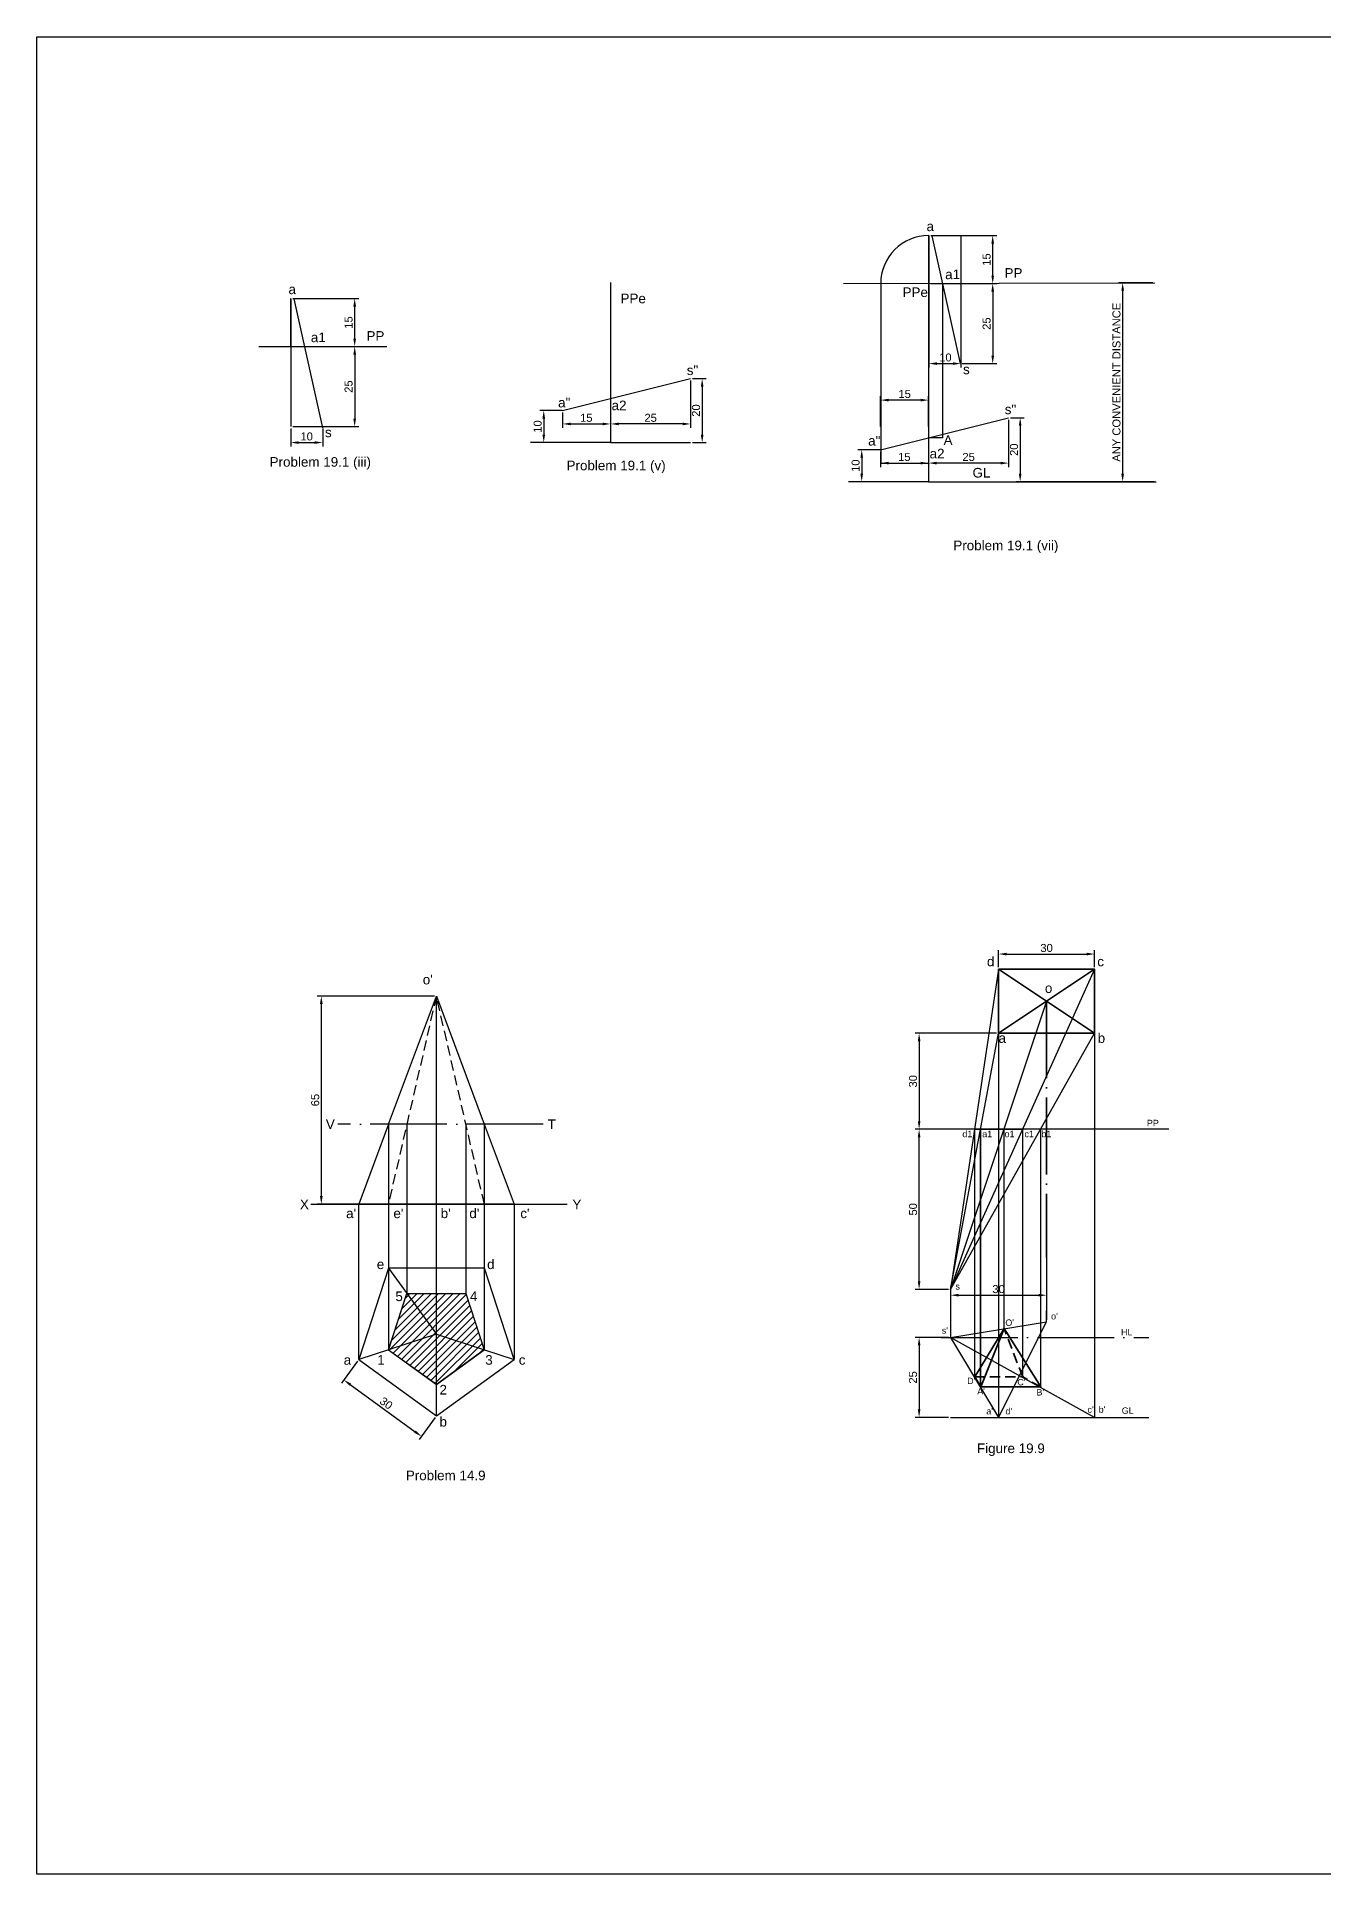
# Model space of a CAD drawing. Header units: millimetres. Extents: x 20 to 831, y 10 to 584.
# Drawn here: x 20 to 422, y 10 to 584 of the extents above; entities that cross this region are included whole.
import ezdxf

# ---------------------------------------------------------------- set-up
doc = ezdxf.new("R2010")
doc.units = ezdxf.units.MM
doc.linetypes.add('ACAD_ISO04W100', pattern=[30, 24, -3, 0, -3])
doc.linetypes.add('HIDDEN2', pattern=[4.7625, 3.175, -1.5875])
doc.styles.get("Standard").update_dxf_attribs({"font": 'arial.ttf'})
doc.dimstyles.new('ISO-25', dxfattribs={"dimtxt": 2.5, "dimasz": 2.5, "dimexe": 1.25, "dimexo": 0.625, "dimtad": 1, "dimtxsty": 'Standard', "dimcen": 2.5, "dimadec": 0, "dimazin": 0, "dimtfac": 1, "dimtmove": 0, "dimatfit": 3, "dimfxl": 1, "dimarcsym": 0})

# ---------------------------------------------------------------- blocks, each defined once
blk = doc.blocks.new('*D1')
at = {"color": 0, "lineweight": -2, "transparency": 16777216}
for p, q in [((99.37, 461.6), (99.37, 455.98)), ((109.37, 461.6), (109.37, 455.98)), ((101.87, 457.23), (106.87, 457.23))]:
    blk.add_line(p, q, dxfattribs=at)
at = {"color": 0, "transparency": 16777216}
for points in [[(101.87, 457.64), (101.87, 456.81), (99.37, 457.23)], [(106.87, 457.64), (106.87, 456.81), (109.37, 457.23)]]:
    blk.add_solid(points, dxfattribs=at)
at = {"layer": 'Defpoints', "color": 0, "transparency": 16777216}
for p in [(99.37, 462.23), (109.37, 462.23), (109.37, 457.23)]:
    blk.add_point(p, dxfattribs=at)
at = {"color": 0, "transparency": 16777216, "insert": (104.37, 459.13), "char_height": 2.5, "attachment_point": 5}
blk.add_mtext('10', dxfattribs=at)
blk = doc.blocks.new('*D2')
at = {"color": 0, "lineweight": -2, "transparency": 16777216}
for p, q in [((99.99, 502.23), (120.62, 502.23)), ((119.37, 489.73), (119.37, 499.73)), ((99.99, 487.23), (120.62, 487.23))]:
    blk.add_line(p, q, dxfattribs=at)
at = {"color": 0, "transparency": 16777216}
for points in [[(118.95, 499.73), (119.79, 499.73), (119.37, 502.23)], [(118.95, 489.73), (119.79, 489.73), (119.37, 487.23)]]:
    blk.add_solid(points, dxfattribs=at)
at = {"layer": 'Defpoints', "color": 0, "transparency": 16777216}
for p in [(99.37, 502.23), (119.37, 502.23), (99.37, 487.23)]:
    blk.add_point(p, dxfattribs=at)
at = {"color": 0, "transparency": 16777216, "insert": (117.47, 494.73), "char_height": 2.5, "attachment_point": 5, "rotation": 90}
blk.add_mtext('15', dxfattribs=at)
blk = doc.blocks.new('*D3')
at = {"color": 0, "lineweight": -2, "transparency": 16777216}
for p, q in [((99.99, 487.23), (120.62, 487.23)), ((119.37, 484.73), (119.37, 464.73)), ((99.99, 462.23), (120.62, 462.23))]:
    blk.add_line(p, q, dxfattribs=at)
at = {"color": 0, "transparency": 16777216}
for points in [[(118.95, 484.73), (119.79, 484.73), (119.37, 487.23)], [(118.95, 464.73), (119.79, 464.73), (119.37, 462.23)]]:
    blk.add_solid(points, dxfattribs=at)
at = {"layer": 'Defpoints', "color": 0, "transparency": 16777216}
for p in [(99.37, 487.23), (99.37, 462.23), (119.37, 462.23)]:
    blk.add_point(p, dxfattribs=at)
at = {"color": 0, "transparency": 16777216, "insert": (117.47, 474.73), "char_height": 2.5, "attachment_point": 5, "rotation": 90}
blk.add_mtext('25', dxfattribs=at)
blk = doc.blocks.new('*D4')
at = {"color": 0, "lineweight": -2, "transparency": 16777216}
for p, q in [((224.99, 477.23), (229.22, 477.23)), ((227.97, 474.73), (227.97, 459.73)), ((224.99, 457.23), (229.22, 457.23))]:
    blk.add_line(p, q, dxfattribs=at)
at = {"color": 0, "transparency": 16777216}
for points in [[(227.56, 474.73), (228.39, 474.73), (227.97, 477.23)], [(227.56, 459.73), (228.39, 459.73), (227.97, 457.23)]]:
    blk.add_solid(points, dxfattribs=at)
at = {"layer": 'Defpoints', "color": 0, "transparency": 16777216}
for p in [(224.37, 477.23), (224.37, 457.23), (227.97, 457.23)]:
    blk.add_point(p, dxfattribs=at)
at = {"color": 0, "transparency": 16777216, "insert": (226.07, 467.23), "char_height": 2.5, "attachment_point": 5, "rotation": 90}
blk.add_mtext('20', dxfattribs=at)
blk = doc.blocks.new('*D5')
at = {"color": 0, "lineweight": -2, "transparency": 16777216}
for p, q in [((184.25, 467.24), (177.21, 467.24)), ((178.46, 464.74), (178.46, 459.74)), ((184.25, 457.24), (177.21, 457.24))]:
    blk.add_line(p, q, dxfattribs=at)
at = {"color": 0, "transparency": 16777216}
for points in [[(178.04, 464.74), (178.88, 464.74), (178.46, 467.24)], [(178.04, 459.74), (178.88, 459.74), (178.46, 457.24)]]:
    blk.add_solid(points, dxfattribs=at)
at = {"layer": 'Defpoints', "color": 0, "transparency": 16777216}
for p in [(184.87, 467.24), (178.46, 457.24), (184.87, 457.24)]:
    blk.add_point(p, dxfattribs=at)
at = {"color": 0, "transparency": 16777216, "insert": (176.56, 462.24), "char_height": 2.5, "attachment_point": 5, "rotation": 90}
blk.add_mtext('10', dxfattribs=at)
blk = doc.blocks.new('*D6')
at = {"color": 0, "lineweight": -2, "transparency": 16777216}
for p, q in [((184.37, 466.6), (184.37, 461.8)), ((199.37, 466.6), (199.37, 461.8)), ((186.87, 463.05), (196.87, 463.05))]:
    blk.add_line(p, q, dxfattribs=at)
at = {"color": 0, "transparency": 16777216}
for points in [[(186.87, 463.47), (186.87, 462.63), (184.37, 463.05)], [(196.87, 463.47), (196.87, 462.63), (199.37, 463.05)]]:
    blk.add_solid(points, dxfattribs=at)
at = {"layer": 'Defpoints', "color": 0, "transparency": 16777216}
for p in [(184.37, 467.23), (199.37, 467.23), (199.37, 463.05)]:
    blk.add_point(p, dxfattribs=at)
at = {"color": 0, "transparency": 16777216, "insert": (191.76, 464.95), "char_height": 2.5, "attachment_point": 5}
blk.add_mtext('15', dxfattribs=at)
blk = doc.blocks.new('*D7')
at = {"color": 0, "lineweight": -2, "transparency": 16777216}
for p, q in [((199.37, 476.6), (199.37, 461.8)), ((224.37, 476.6), (224.37, 461.8)), ((221.87, 463.05), (201.87, 463.05))]:
    blk.add_line(p, q, dxfattribs=at)
at = {"color": 0, "transparency": 16777216}
for points in [[(201.87, 463.47), (201.87, 462.63), (199.37, 463.05)], [(221.87, 463.47), (221.87, 462.63), (224.37, 463.05)]]:
    blk.add_solid(points, dxfattribs=at)
at = {"layer": 'Defpoints', "color": 0, "transparency": 16777216}
for p in [(199.37, 477.23), (224.37, 477.23), (199.37, 463.05)]:
    blk.add_point(p, dxfattribs=at)
at = {"color": 0, "transparency": 16777216, "insert": (211.87, 464.95), "char_height": 2.5, "attachment_point": 5}
blk.add_mtext('25', dxfattribs=at)
blk = doc.blocks.new('*D12')
at = {"color": 0, "lineweight": -2, "transparency": 16777216}
for p, q in [((298.84, 521.95), (298.84, 480.65)), ((308.84, 521.95), (308.84, 480.65)), ((301.34, 481.9), (306.34, 481.9))]:
    blk.add_line(p, q, dxfattribs=at)
at = {"color": 0, "transparency": 16777216}
for points in [[(301.34, 482.32), (301.34, 481.49), (298.84, 481.9)], [(306.34, 482.32), (306.34, 481.49), (308.84, 481.9)]]:
    blk.add_solid(points, dxfattribs=at)
at = {"layer": 'Defpoints', "color": 0, "transparency": 16777216}
for p in [(298.84, 522.58), (308.84, 522.58), (308.84, 481.9)]:
    blk.add_point(p, dxfattribs=at)
at = {"color": 0, "transparency": 16777216, "insert": (303.99, 483.81), "char_height": 2.5, "attachment_point": 5}
blk.add_mtext('10', dxfattribs=at)
blk = doc.blocks.new('*D13')
at = {"color": 0, "lineweight": -2, "transparency": 16777216}
for p, q in [((299.41, 521.9), (320.03, 521.9)), ((318.78, 509.4), (318.78, 519.4)), ((299.41, 506.9), (320.03, 506.9))]:
    blk.add_line(p, q, dxfattribs=at)
at = {"color": 0, "transparency": 16777216}
for points in [[(318.36, 519.4), (319.2, 519.4), (318.78, 521.9)], [(318.36, 509.4), (319.2, 509.4), (318.78, 506.9)]]:
    blk.add_solid(points, dxfattribs=at)
at = {"layer": 'Defpoints', "color": 0, "transparency": 16777216}
for p in [(298.78, 521.9), (318.78, 521.9), (298.78, 506.9)]:
    blk.add_point(p, dxfattribs=at)
at = {"color": 0, "transparency": 16777216, "insert": (316.88, 514.4), "char_height": 2.5, "attachment_point": 5, "rotation": 90}
blk.add_mtext('15', dxfattribs=at)
blk = doc.blocks.new('*D14')
at = {"color": 0, "lineweight": -2, "transparency": 16777216}
for p, q in [((299.41, 506.9), (320.03, 506.9)), ((318.78, 504.4), (318.78, 484.4)), ((309.26, 481.9), (320.03, 481.9))]:
    blk.add_line(p, q, dxfattribs=at)
at = {"color": 0, "transparency": 16777216}
for points in [[(318.36, 504.4), (319.2, 504.4), (318.78, 506.9)], [(318.36, 484.4), (319.2, 484.4), (318.78, 481.9)]]:
    blk.add_solid(points, dxfattribs=at)
at = {"layer": 'Defpoints', "color": 0, "transparency": 16777216}
for p in [(298.78, 506.9), (308.63, 481.9), (318.78, 481.9)]:
    blk.add_point(p, dxfattribs=at)
at = {"color": 0, "transparency": 16777216, "insert": (316.88, 494.4), "char_height": 2.5, "attachment_point": 5, "rotation": 90}
blk.add_mtext('25', dxfattribs=at)
blk = doc.blocks.new('*D16')
at = {"color": 0, "lineweight": -2, "transparency": 16777216}
for p, q in [((324.38, 465), (328.61, 465)), ((327.36, 462.5), (327.36, 447.5)), ((369.2, 445), (326.11, 445))]:
    blk.add_line(p, q, dxfattribs=at)
at = {"color": 0, "transparency": 16777216}
for points in [[(326.94, 462.5), (327.77, 462.5), (327.36, 465)], [(326.94, 447.5), (327.77, 447.5), (327.36, 445)]]:
    blk.add_solid(points, dxfattribs=at)
at = {"layer": 'Defpoints', "color": 0, "transparency": 16777216}
for p in [(323.75, 465), (327.36, 445), (369.83, 445)]:
    blk.add_point(p, dxfattribs=at)
at = {"color": 0, "transparency": 16777216, "insert": (325.45, 455), "char_height": 2.5, "attachment_point": 5, "rotation": 90}
blk.add_mtext('20', dxfattribs=at)
blk = doc.blocks.new('*D15')
at = {"color": 0, "lineweight": -2, "transparency": 16777216}
for p, q in [((283.63, 455.01), (276.59, 455.01)), ((277.84, 452.51), (277.84, 447.51)), ((283.63, 445.01), (276.59, 445.01))]:
    blk.add_line(p, q, dxfattribs=at)
at = {"color": 0, "transparency": 16777216}
for points in [[(277.43, 452.51), (278.26, 452.51), (277.84, 455.01)], [(277.43, 447.51), (278.26, 447.51), (277.84, 445.01)]]:
    blk.add_solid(points, dxfattribs=at)
at = {"layer": 'Defpoints', "color": 0, "transparency": 16777216}
for p in [(284.26, 455.01), (277.84, 445.01), (284.26, 445.01)]:
    blk.add_point(p, dxfattribs=at)
at = {"color": 0, "transparency": 16777216, "insert": (275.94, 450.01), "char_height": 2.5, "attachment_point": 5, "rotation": 90}
blk.add_mtext('10', dxfattribs=at)
blk = doc.blocks.new('*D17')
at = {"color": 0, "lineweight": -2, "transparency": 16777216}
for p, q in [((283.75, 454.37), (283.75, 449.57)), ((298.75, 454.37), (298.75, 449.57)), ((286.25, 450.82), (296.25, 450.82))]:
    blk.add_line(p, q, dxfattribs=at)
at = {"color": 0, "transparency": 16777216}
for points in [[(286.25, 451.23), (286.25, 450.4), (283.75, 450.82)], [(296.25, 451.23), (296.25, 450.4), (298.75, 450.82)]]:
    blk.add_solid(points, dxfattribs=at)
at = {"layer": 'Defpoints', "color": 0, "transparency": 16777216}
for p in [(283.75, 455), (298.75, 455), (298.75, 450.82)]:
    blk.add_point(p, dxfattribs=at)
at = {"color": 0, "transparency": 16777216, "insert": (291.15, 452.72), "char_height": 2.5, "attachment_point": 5}
blk.add_mtext('15', dxfattribs=at)
blk = doc.blocks.new('*D18')
at = {"color": 0, "lineweight": -2, "transparency": 16777216}
for p, q in [((298.75, 464.37), (298.75, 449.57)), ((323.75, 464.37), (323.75, 449.57)), ((321.25, 450.82), (301.25, 450.82))]:
    blk.add_line(p, q, dxfattribs=at)
at = {"color": 0, "transparency": 16777216}
for points in [[(301.25, 451.23), (301.25, 450.4), (298.75, 450.82)], [(321.25, 451.23), (321.25, 450.4), (323.75, 450.82)]]:
    blk.add_solid(points, dxfattribs=at)
at = {"layer": 'Defpoints', "color": 0, "transparency": 16777216}
for p in [(298.75, 465), (323.75, 465), (298.75, 450.82)]:
    blk.add_point(p, dxfattribs=at)
at = {"color": 0, "transparency": 16777216, "insert": (311.25, 452.72), "char_height": 2.5, "attachment_point": 5}
blk.add_mtext('25', dxfattribs=at)
blk = doc.blocks.new('*D19')
at = {"color": 0, "lineweight": -2, "transparency": 16777216}
for p, q in [((368.82, 507.15), (358.14, 507.15)), ((359.39, 504.65), (359.39, 447.5)), ((369.2, 445), (358.14, 445))]:
    blk.add_line(p, q, dxfattribs=at)
at = {"color": 0, "transparency": 16777216}
for points in [[(358.97, 504.65), (359.81, 504.65), (359.39, 507.15)], [(358.97, 447.5), (359.81, 447.5), (359.39, 445)]]:
    blk.add_solid(points, dxfattribs=at)
at = {"layer": 'Defpoints', "color": 0, "transparency": 16777216}
for p in [(369.45, 507.15), (359.39, 445), (369.83, 445)]:
    blk.add_point(p, dxfattribs=at)
at = {"color": 0, "transparency": 16777216, "insert": (357.47, 476.07), "char_height": 2.5, "attachment_point": 5, "rotation": 90}
blk.add_mtext('ANY CONVENIENT DISTANCE', dxfattribs=at)
blk = doc.blocks.new('*D20')
at = {"color": 0, "lineweight": -2, "transparency": 16777216}
for p, q in [((283.75, 462.26), (283.75, 471.75)), ((298.75, 462.26), (298.75, 471.75)), ((296.25, 470.5), (286.25, 470.5))]:
    blk.add_line(p, q, dxfattribs=at)
at = {"color": 0, "transparency": 16777216}
for points in [[(286.25, 470.91), (286.25, 470.08), (283.75, 470.5)], [(296.25, 470.91), (296.25, 470.08), (298.75, 470.5)]]:
    blk.add_solid(points, dxfattribs=at)
at = {"layer": 'Defpoints', "color": 0, "transparency": 16777216}
for p in [(283.75, 470.5), (283.75, 461.63), (298.75, 461.63)]:
    blk.add_point(p, dxfattribs=at)
at = {"color": 0, "transparency": 16777216, "insert": (291.25, 472.4), "char_height": 2.5, "attachment_point": 5}
blk.add_mtext('15', dxfattribs=at)
blk = doc.blocks.new('*D34')
at = {"color": 0, "lineweight": -2, "transparency": 16777216}
for p, q in [((320.61, 293.33), (320.61, 298.7)), ((350.61, 293.33), (350.61, 298.7)), ((323.11, 297.45), (348.11, 297.45))]:
    blk.add_line(p, q, dxfattribs=at)
at = {"color": 0, "transparency": 16777216}
for points in [[(323.11, 297.87), (323.11, 297.03), (320.61, 297.45)], [(348.11, 297.87), (348.11, 297.03), (350.61, 297.45)]]:
    blk.add_solid(points, dxfattribs=at)
at = {"layer": 'Defpoints', "color": 0, "transparency": 16777216}
for p in [(350.61, 297.45), (320.61, 292.71), (350.61, 292.71)]:
    blk.add_point(p, dxfattribs=at)
at = {"color": 0, "transparency": 16777216, "insert": (335.61, 299.35), "char_height": 2.5, "attachment_point": 5}
blk.add_mtext('30', dxfattribs=at)
blk = doc.blocks.new('*D35')
at = {"color": 0, "lineweight": -2, "transparency": 16777216}
for p, q in [((319.98, 272.71), (294.53, 272.71)), ((295.78, 270.21), (295.78, 245.21)), ((319.98, 242.71), (294.53, 242.71))]:
    blk.add_line(p, q, dxfattribs=at)
at = {"color": 0, "transparency": 16777216}
for points in [[(295.37, 270.21), (296.2, 270.21), (295.78, 272.71)], [(295.37, 245.21), (296.2, 245.21), (295.78, 242.71)]]:
    blk.add_solid(points, dxfattribs=at)
at = {"layer": 'Defpoints', "color": 0, "transparency": 16777216}
for p in [(320.61, 272.71), (295.78, 242.71), (320.61, 242.71)]:
    blk.add_point(p, dxfattribs=at)
at = {"color": 0, "transparency": 16777216, "insert": (293.88, 257.71), "char_height": 2.5, "attachment_point": 5, "rotation": 90}
blk.add_mtext('30', dxfattribs=at)
blk = doc.blocks.new('*D36')
at = {"color": 0, "lineweight": -2, "transparency": 16777216}
for p, q in [((304.98, 242.71), (294.53, 242.71)), ((295.78, 195.21), (295.78, 240.21)), ((304.98, 192.71), (294.53, 192.71))]:
    blk.add_line(p, q, dxfattribs=at)
at = {"color": 0, "transparency": 16777216}
for points in [[(295.37, 240.21), (296.2, 240.21), (295.78, 242.71)], [(295.37, 195.21), (296.2, 195.21), (295.78, 192.71)]]:
    blk.add_solid(points, dxfattribs=at)
at = {"layer": 'Defpoints', "color": 0, "transparency": 16777216}
for p in [(295.78, 242.71), (305.61, 242.71), (305.61, 192.71)]:
    blk.add_point(p, dxfattribs=at)
at = {"color": 0, "transparency": 16777216, "insert": (293.88, 217.71), "char_height": 2.5, "attachment_point": 5, "rotation": 90}
blk.add_mtext('50', dxfattribs=at)
blk = doc.blocks.new('*D37')
at = {"color": 0, "lineweight": -2, "transparency": 16777216}
for p, q in [((304.98, 177.71), (294.53, 177.71)), ((295.78, 175.21), (295.78, 155.21)), ((304.98, 152.71), (294.53, 152.71))]:
    blk.add_line(p, q, dxfattribs=at)
at = {"color": 0, "transparency": 16777216}
for points in [[(295.36, 175.21), (296.19, 175.21), (295.78, 177.71)], [(295.36, 155.21), (296.19, 155.21), (295.78, 152.71)]]:
    blk.add_solid(points, dxfattribs=at)
at = {"layer": 'Defpoints', "color": 0, "transparency": 16777216}
for p in [(305.61, 177.71), (295.78, 152.71), (305.61, 152.71)]:
    blk.add_point(p, dxfattribs=at)
at = {"color": 0, "transparency": 16777216, "insert": (293.87, 165.21), "char_height": 2.5, "attachment_point": 5, "rotation": 90}
blk.add_mtext('25', dxfattribs=at)
blk = doc.blocks.new('*D38')
at = {"color": 0, "lineweight": -2, "transparency": 16777216}
for p, q in [((305.61, 192.08), (305.61, 189.63)), ((308.11, 190.88), (333.11, 190.88)), ((335.61, 192.08), (335.61, 189.63))]:
    blk.add_line(p, q, dxfattribs=at)
at = {"color": 0, "transparency": 16777216}
for points in [[(308.11, 191.3), (308.11, 190.46), (305.61, 190.88)], [(333.11, 191.3), (333.11, 190.46), (335.61, 190.88)]]:
    blk.add_solid(points, dxfattribs=at)
at = {"layer": 'Defpoints', "color": 0, "transparency": 16777216}
for p in [(305.61, 192.71), (335.61, 192.71), (335.61, 190.88)]:
    blk.add_point(p, dxfattribs=at)
at = {"color": 0, "transparency": 16777216, "insert": (320.61, 192.78), "char_height": 2.5, "attachment_point": 5}
blk.add_mtext('30', dxfattribs=at)
blk = doc.blocks.new('*D39')
at = {"color": 0, "lineweight": -2, "transparency": 16777216}
for p, q in [((144.28, 284.34), (107.69, 284.34)), ((108.94, 281.84), (108.94, 221.84)), ((144.28, 219.34), (107.69, 219.34))]:
    blk.add_line(p, q, dxfattribs=at)
at = {"color": 0, "transparency": 16777216}
for points in [[(108.52, 281.84), (109.36, 281.84), (108.94, 284.34)], [(108.52, 221.84), (109.36, 221.84), (108.94, 219.34)]]:
    blk.add_solid(points, dxfattribs=at)
at = {"layer": 'Defpoints', "color": 0, "transparency": 16777216}
for p in [(144.9, 284.34), (108.94, 219.34), (144.9, 219.34)]:
    blk.add_point(p, dxfattribs=at)
at = {"color": 0, "transparency": 16777216, "insert": (107.04, 251.84), "char_height": 2.5, "attachment_point": 5, "rotation": 90}
blk.add_mtext('65', dxfattribs=at)
blk = doc.blocks.new('*D40')
at = {"color": 0, "lineweight": -2, "transparency": 16777216}
for p, q in [((120.27, 170.31), (115.24, 163.4)), ((118, 162.94), (138.23, 148.24)), ((144.54, 152.67), (139.52, 145.76))]:
    blk.add_line(p, q, dxfattribs=at)
at = {"color": 0, "transparency": 16777216}
for points in [[(118.25, 163.28), (117.76, 162.6), (115.98, 164.41)], [(138.47, 148.58), (137.98, 147.91), (140.25, 146.77)]]:
    blk.add_solid(points, dxfattribs=at)
at = {"layer": 'Defpoints', "color": 0, "transparency": 16777216}
for p in [(120.63, 170.81), (144.9, 153.18), (140.25, 146.77)]:
    blk.add_point(p, dxfattribs=at)
at = {"color": 0, "transparency": 16777216, "insert": (129.23, 157.13), "char_height": 2.5, "attachment_point": 5, "rotation": 324}
blk.add_mtext('30', dxfattribs=at)

msp = doc.modelspace()

# ---------------------------------------------------------------- hatches: boundary and pattern name
h = msp.add_hatch()
h.set_pattern_fill('ANSI31', color=256, scale=0.5)
h.set_pattern_definition([(45, (-13.4504, -160.7354), (-1.122532, 1.122532), [])])
h.paths.add_polyline_path([(154.134, 191.409), (144.904, 191.406), (144.904, 178.699), (159.831, 173.848), (159.837, 173.852)])
h.paths.add_polyline_path([(135.675, 191.4), (130.003, 173.857), (144.904, 178.699)])
h.paths.add_polyline_path([(144.904, 191.406), (135.676, 191.404), (135.675, 191.4), (144.904, 178.699)])
h.paths.add_polyline_path([(144.904, 178.699), (130.003, 173.857), (129.976, 173.772), (144.904, 163.003)])
h.paths.add_polyline_path([(159.831, 173.848), (144.904, 178.699), (144.904, 163.003)])

# ---------------------------------------------------------------- linework, layer by layer
for p, q in [((20, 10), (20, 584)), ((20, 584), (831, 584)), ((298.781, 506.904), (298.781, 521.904)), ((298.781, 521.904), (298.781, 481.904)), ((298.781, 506.904), (298.781, 521.904)), ((199.37, 507.227), (199.37, 457.227)), ((272.132, 506.904), (369.449, 507.15)), ((303.075, 506.904), (303.075, 458.754)), ((99.37, 487.227), (99.37, 502.227)), ((99.37, 502.227), (99.37, 462.227)), ((99.37, 487.227), (99.37, 502.227)), ((298.753, 494.997), (298.753, 444.997)), ((89.37, 487.227), (129.37, 487.227)), ((199.37, 457.227), (174.37, 457.227)), ((199.37, 457.227), (224.37, 457.227)), ((303.075, 458.754), (298.753, 458.754)), ((298.753, 444.997), (273.753, 444.997)), ((298.753, 444.997), (369.83, 444.997)), ((320.608, 292.71), (305.608, 192.71)), ((350.608, 292.71), (305.608, 192.71)), ((350.608, 272.71), (350.608, 292.71)), ((129.968, 244.344), (144.904, 284.344)), ((144.904, 219.344), (144.904, 284.344)), ((144.904, 284.344), (159.839, 244.344)), ((335.608, 282.71), (305.608, 192.71)), ((320.608, 272.71), (335.608, 282.71)), ((305.608, 192.71), (350.608, 272.71)), ((305.608, 192.71), (320.608, 272.71)), ((350.608, 272.71), (320.608, 272.71)), ((320.608, 272.71), (320.608, 152.71)), ((350.608, 272.71), (350.608, 152.71)), ((129.968, 244.344), (129.968, 173.846)), ((135.673, 244.344), (135.673, 191.393)), ((144.904, 219.344), (144.904, 244.344)), ((154.134, 244.344), (154.134, 191.409)), ((159.839, 244.344), (159.839, 173.846)), ((373.779, 242.71), (295.782, 242.71)), ((313.108, 242.71), (313.108, 165.429)), ((313.108, 242.71), (314.983, 242.71)), ((314.983, 242.71), (314.969, 162.327)), ((314.969, 162.327), (314.983, 242.71)), ((314.969, 242.356), (314.969, 162.327)), ((314.983, 242.71), (322.274, 242.71)), ((322.274, 242.71), (322.274, 180.317)), ((322.274, 242.71), (328.108, 242.71)), ((328.108, 242.71), (328.108, 165.474)), ((333.733, 242.71), (333.733, 162.3)), ((105.632, 219.327), (185.763, 219.327)), ((120.633, 170.813), (120.633, 219.344)), ((120.633, 219.344), (120.633, 219.344)), ((120.633, 219.344), (129.904, 219.344)), ((159.904, 219.344), (129.904, 219.344)), ((129.904, 219.344), (129.904, 199.344)), ((129.904, 219.344), (144.904, 219.344)), ((144.904, 153.179), (144.904, 219.344)), ((144.904, 219.344), (169.174, 219.344)), ((159.904, 199.344), (159.904, 219.344)), ((169.174, 219.344), (159.904, 219.344)), ((169.174, 219.344), (169.174, 170.813)), ((335.608, 202.71), (335.608, 198.529)), ((129.904, 199.344), (144.904, 178.699)), ((169.174, 170.813), (159.904, 199.344)), ((335.608, 198.529), (335.608, 183.228)), ((129.968, 173.749), (135.673, 191.393)), ((129.976, 173.772), (135.673, 191.404)), ((135.673, 191.404), (154.134, 191.409)), ((135.673, 191.404), (154.134, 191.409)), ((154.134, 191.409), (159.839, 173.846)), ((154.134, 191.409), (159.839, 173.854)), ((305.608, 192.71), (305.608, 177.71)), ((335.608, 182.605), (335.608, 186.029)), ((144.904, 178.699), (120.633, 170.813)), ((144.904, 178.699), (169.174, 170.813)), ((305.608, 177.71), (335.608, 182.605)), ((320.608, 152.71), (335.608, 182.605)), ((144.904, 163.003), (129.968, 173.749)), ((129.976, 173.772), (144.904, 163.003)), ((159.839, 173.854), (144.904, 163.003)), ((144.904, 163.003), (159.831, 173.848)), ((350.608, 152.71), (305.608, 177.71)), ((305.608, 177.71), (320.608, 152.71)), ((305.608, 152.71), (345.608, 152.71)), ((345.608, 152.71), (367.535, 152.71)), ((831, 10), (20, 10))]:
    msp.add_line(p, q)
at = {"lineweight": 30}
for p, q in [((299.773, 521.762), (308.63, 481.904)), ((100.362, 502.086), (109.306, 461.837)), ((184.37, 467.227), (224.37, 477.227)), ((283.753, 454.997), (323.753, 464.997)), ((129.968, 244.344), (120.633, 219.344)), ((159.839, 244.344), (169.174, 219.344))]:
    msp.add_line(p, q, dxfattribs=at)
at = {"lineweight": 35}
for p, q in [((320.608, 292.71), (350.608, 272.71)), ((320.608, 272.71), (350.608, 292.71)), ((313.156, 165.347), (322.323, 180.439)), ((322.323, 180.439), (315.031, 162.222)), ((322.323, 180.439), (333.781, 162.222)), ((315.031, 162.222), (313.156, 165.347)), ((333.781, 162.222), (315.031, 162.222))]:
    msp.add_line(p, q, dxfattribs=at)
at = {"linetype": 'HIDDEN2'}
for p, q in [((144.904, 284.344), (129.904, 219.344)), ((159.904, 219.344), (144.904, 284.344))]:
    msp.add_line(p, q, dxfattribs=at)
at = {"linetype": 'ACAD_ISO04W100', "lineweight": 35}
msp.add_line((335.608, 282.71), (335.608, 202.71), dxfattribs=at)
at = {"linetype": 'ACAD_ISO04W100', "lineweight": 25}
msp.add_line((178.284, 244.344), (114.128, 244.344), dxfattribs=at)
at = {"linetype": 'HIDDEN2', "lineweight": 35}
for p, q in [((328.156, 165.347), (322.323, 180.439)), ((313.156, 165.347), (328.156, 165.347)), ((333.781, 162.222), (328.156, 165.347))]:
    msp.add_line(p, q, dxfattribs=at)
at = {"linetype": 'ACAD_ISO04W100'}
msp.add_line((302.66, 177.71), (367.535, 177.71), dxfattribs=at)
msp.add_lwpolyline([(298.781, 521.904), (298.781, 521.904, 0.4142136), (283.781, 506.904), (283.781, 450.821), (298.781, 450.821)], format="xyb", close=True)
at = {"lineweight": 35}
msp.add_lwpolyline([(350.608, 272.71), (320.608, 272.71), (320.608, 292.71), (350.608, 292.71)], close=True, dxfattribs=at)
msp.add_lwpolyline([(159.904, 199.344), (129.904, 199.344), (120.633, 170.813), (144.904, 153.179), (169.174, 170.813)], close=True)

# ---------------------------------------------------------------- texts
at = {"char_height": 3, "attachment_point": 1}
for s, width, heights, insert in [('a\\P\\P\\P     a1', 40, [0], (298.097, 526.282)), ('PP', 10.38009, [0], (322.477, 511.719)), ('a\\P\\P\\P      a1', 40, [0], (98.686, 506.605)), ('PPe', 40, [0], (290.611, 505.699)), ('PPe', 40, [0], (202.452, 503.746)), ('PP', 10.38009, [0], (123.065, 492.042)), ('s"', 40, [0], (223.157, 481.324)), ('s', 3.78466, [0], (309.504, 481.597)), ('a"', 4.92929, [0], (182.95, 471.212)), ('a2', 7.27712, [0], (199.678, 470.333)), ('s"', 40, [0], (322.54, 469.094)), ('s', 3.78466, [0], (110.092, 461.921)), ('a"', 4.92929, [0], (279.834, 459.294)), ('A', 40, [0], (303.429, 459.48)), ('a2', 7.27712, [0], (299.062, 455.295)), ('Problem 19.1 (iii)', 40, [0], (92.787, 452.688)), ('Problem 19.1 (iii)', 40, [0], (92.787, 452.688)), ('Problem 19.1 (v)', 40, [0], (185.591, 451.575)), ('Problem 19.1 (v)', 40, [0], (185.591, 451.575)), ('GL', 6.88345, [2.166], (312.468, 449.31)), ('Problem 19.1 (vii)', 40, [0], (306.475, 426.6))]:
    msp.add_mtext_dynamic_manual_height_columns(s, width=width, gutter_width=515.388, heights=heights, dxfattribs=dict(at, insert=insert))
at = {"linetype": 'HIDDEN2', "attachment_point": 1}
for s, width, insert, char_height in [('d^I^I         c', 41.56576, (316.981, 296.62), 3), ("o'", 28.90917, (140.649, 290.969), 3), ('o', 4711.55052, (335.089, 288.31), 3), ('a^I^I      b', 4711.55052, (320.608, 272.71), 3), ('V^I^I^I^I^I        T', 74.88305, (110.364, 245.784), 3), ('d1    a1     o1    c1   b1', 41.56576, (309.291, 242.242), 2), ('PP', 41.56576, (366.977, 245.667), 2), ('X^I^I^I^I^I^I^I Y', 96.88036, (102.256, 220.737), 3), ("a'          e'          b'     d'           c'", 70.17582, (116.698, 217.961), 3), ('e^I^I         d\\P       \\P     5                  4', 38.45645, (126.277, 202.044), 3), ('s', 3.11999, (307.137, 194.652), 2), ("o'", 3.11999, (337.024, 185.311), 2), ("s'", 3.11999, (302.875, 180.832), 2), ("O'", 3.11999, (322.726, 183.311), 2), ('HL', 3.11999, (358.871, 180.373), 2), ('a       1                           3       c', 58.52102, (115.933, 172.167), 3), ('\\P\\P2\\P\\Pb', 28.90917, (145.879, 172.866), 3), ("D'", 3.11999, (310.789, 165.111), 2), ("A'", 3.11999, (313.937, 161.893), 2), ("C'", 3.11999, (326.468, 164.711), 2), ("B'", 3.11999, (332.449, 161.547), 2), ("a'     d'", 8.88907, (316.785, 155.645), 2), ("c'  b'", 8.77369, (348.411, 156.145), 2), ('GL', 3.11999, (359.102, 155.829), 2), ('Figure 19.9', 28.90917, (313.86, 144.56), 3), ('Problem 14.9', 28.90917, (135.353, 136.083), 3)]:
    msp.add_mtext_dynamic_manual_height_columns(s, width=width, gutter_width=515.388, heights=[0], dxfattribs=dict(at, insert=insert, char_height=char_height))

# ---------------------------------------------------------------- dimensions: what is measured, and where the dimension line sits
for base, p1, p2, picture, middle in [((308.841, 481.904), (298.841, 522.577), (308.841, 522.577), '*D12', (303.991, 481.904)), ((199.37, 463.049), (184.37, 467.227), (199.37, 467.227), '*D6', (191.764, 463.049)), ((298.753, 450.818), (283.753, 454.997), (298.753, 454.997), '*D17', (291.148, 450.818))]:
    dim = msp.add_linear_dim(base=base, p1=p1, p2=p2, dimstyle='ISO-25')
    dim.commit()
    dim.dimension.update_dxf_attribs({"geometry": picture, "text_midpoint": middle, "dimtype": 160})
for base, p1, p2, picture, middle in [((318.781, 521.904), (298.781, 506.904), (298.781, 521.904), '*D13', (316.879, 514.404)), ((318.781, 481.904), (298.781, 506.904), (308.63, 481.904), '*D14', (316.879, 494.404)), ((119.37, 502.227), (99.37, 487.227), (99.37, 502.227), '*D2', (117.468, 494.727)), ((119.37, 462.227), (99.37, 487.227), (99.37, 462.227), '*D3', (117.468, 474.727)), ((227.973, 457.227), (224.37, 477.227), (224.37, 457.227), '*D4', (226.071, 467.227)), ((178.461, 457.245), (184.874, 467.245), (184.874, 457.245), '*D5', (176.56, 462.245)), ((327.356, 444.997), (323.753, 464.997), (369.83, 444.997), '*D16', (325.455, 454.997)), ((277.845, 445.014), (284.257, 455.014), (284.257, 445.014), '*D15', (275.943, 450.014)), ((108.938, 219.344), (144.904, 284.344), (144.904, 219.344), '*D39', (107.037, 251.844)), ((295.782, 242.71), (320.608, 272.71), (320.608, 242.71), '*D35', (293.88, 257.71)), ((295.782, 242.71), (305.608, 192.71), (305.608, 242.71), '*D36', (293.881, 217.71)), ((295.776, 152.71), (305.608, 177.71), (305.608, 152.71), '*D37', (293.875, 165.21))]:
    dim = msp.add_linear_dim(base=base, p1=p1, p2=p2, angle=90, dimstyle='ISO-25')
    dim.commit()
    dim.dimension.update_dxf_attribs({"geometry": picture, "text_midpoint": middle})
dim = msp.add_linear_dim(base=(359.391, 444.997), p1=(369.449, 507.15), p2=(369.83, 444.997), angle=90, text='ANY CONVENIENT DISTANCE', dimstyle='ISO-25')
dim.commit()
dim.dimension.update_dxf_attribs({"geometry": '*D19', "text_midpoint": (357.473, 476.074)})
for base, p1, p2, picture, middle in [((199.37, 463.049), (224.37, 477.227), (199.37, 477.227), '*D7', (211.87, 464.95)), ((283.753, 470.495), (298.753, 461.63), (283.753, 461.63), '*D20', (291.253, 472.397)), ((298.753, 450.818), (323.753, 464.997), (298.753, 464.997), '*D18', (311.253, 452.72)), ((109.37, 457.227), (99.37, 462.227), (109.37, 462.227), '*D1', (104.37, 459.129)), ((350.608, 297.45), (320.608, 292.71), (350.608, 292.71), '*D34', (335.608, 299.352)), ((335.608, 190.879), (305.608, 192.71), (335.608, 192.71), '*D38', (320.608, 192.781))]:
    dim = msp.add_linear_dim(base=base, p1=p1, p2=p2, dimstyle='ISO-25')
    dim.commit()
    dim.dimension.update_dxf_attribs({"geometry": picture, "text_midpoint": middle})
dim = msp.add_aligned_dim(p1=(120.633, 170.813), p2=(144.904, 153.179), distance=-7.917, dimstyle='ISO-25')
dim.commit()
dim.dimension.update_dxf_attribs({"geometry": '*D40', "text_midpoint": (129.233, 157.13)})

doc.saveas('drawing.dxf')
